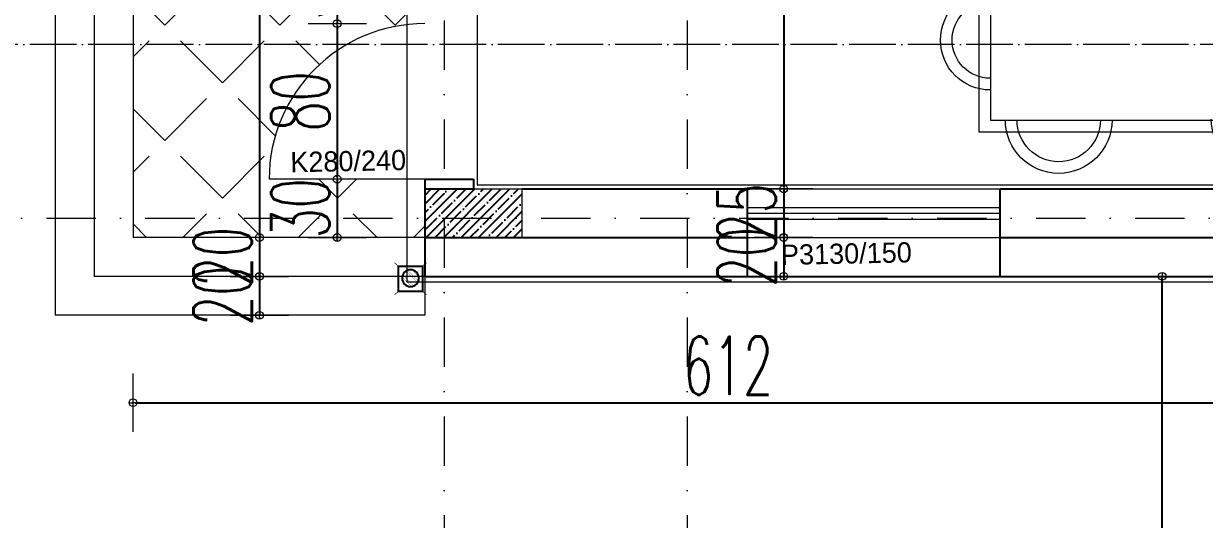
# Model space of a CAD drawing. Header units: millimetres. Extents: x -16104 to 67872, y -88009 to 12107.
# Drawn here: x 21594 to 22201, y 10345 to 10600 of the extents above; entities that cross this region are included whole.
import ezdxf

# ---------------------------------------------------------------- set-up
doc = ezdxf.new("R2010")
doc.units = ezdxf.units.MM
for name, pattern in [('ACAD_ISO04W100', [30, 24, -3, 0, -3]), ('ACAD_ISO07W100', [3, 0, -3]), ('DASHDOTX2', [50.8, 25.4, -12.7, 0, -12.7])]:
    doc.linetypes.add(name, pattern=pattern)
doc.layers.get('0').update_dxf_attribs({"color": 241})
for name, color, linetype, lineweight in [('AKS', 1, 'ACAD_ISO07W100', 5), ('akslar', 144, 'Continuous', 20), ('balkon', 6, 'Continuous', 5), ('duvar', 123, 'Continuous', 25), ('emsal&kolon', 1, 'Continuous', 5), ('kapı', 3, 'Continuous', 5), ('OLCU', 54, 'Continuous', 13), ('pencere', 5, 'Continuous', 5), ('POZ', 36, 'Continuous', 18), ('SıVA', 40, 'Continuous', 9), ('tefriş', 30, 'Continuous', 5), ('ÖLÇÜ', 252, 'Continuous', 20)]:
    doc.layers.add(name, color=color, linetype=linetype, lineweight=lineweight)
doc.styles.add('DIM', font='Txttw.shx', dxfattribs={"width": 0.6})
doc.styles.add('M2', font='stylu.ttf', dxfattribs={"height": 10})
doc.dimstyles.new('50', dxfattribs={"dimscale": 0, "dimtxt": 30, "dimasz": 1, "dimexe": 0, "dimexo": 2, "dimgap": 4, "dimtad": 1, "dimdec": 0, "dimzin": 0, "dimdsep": 46, "dimtxsty": 'DIM', "dimblk1": 'DOT', "dimblk2": 'DOT', "dimsah": 1, "dimcen": 1.5, "dimdle": 3, "dimse1": 1, "dimse2": 1, "dimclrd": 256, "dimclre": 9, "dimclrt": 256, "dimadec": 0, "dimazin": 0, "dimtfac": 0.24, "dimtdec": 0, "dimtix": 1, "dimtmove": 2, "dimatfit": 3, "dimldrblk": 'DOT', "dimfxl": 0, "dimtolj": 1, "dimtzin": 15, "dimarcsym": 0})

# ---------------------------------------------------------------- blocks, each defined once
blk = doc.blocks.new('rb')
at = {"layer": 'tefriş'}
for points in [[(1548.4, 487.07), (1595.5, 487.07), (1595.5, 394.92), (1548.4, 394.92)], [(1551.4, 484.07), (1592.5, 484.07), (1592.5, 397.92), (1551.4, 397.92)]]:
    blk.add_lwpolyline(points, close=True, dxfattribs=at)
for centre, radius, start, end in [((1571.95, 484.07), 12.83, 0, 180), ((1571.95, 484.07), 9.83, 0, 180), ((1551.4, 466.84), 14.18, 90, 270), ((1592.5, 466.49), 13.72, 270, 90), ((1551.4, 466.84), 11.18, 90, 270), ((1592.5, 466.49), 10.72, 270, 90), ((1551.4, 415.62), 14.18, 90, 270), ((1551.4, 415.62), 11.18, 90, 270), ((1592.29, 413.54), 13.72, 270, 90), ((1592.29, 413.54), 10.72, 270, 90), ((1571.95, 397.92), 13.83, 180, 0), ((1571.95, 397.92), 10.83, 180, 0)]:
    blk.add_arc(centre, radius, start, end, dxfattribs=at)
blk = doc.blocks.new('DOT')
for p, q in [((0, 15), (0, -15)), ((-2, 0), (0, 0)), ((2, 0), (0, 0))]:
    blk.add_line(p, q)
blk.add_circle((0, 0), 2)
blk = doc.blocks.new('*D4838')
at = {"layer": 'Defpoints', "color": 0, "transparency": 16777216}
for p in [(21714.82, 10984.73), (21714.82, 10490.04), (21714.82, 10490.04)]:
    blk.add_point(p, dxfattribs=at)
at = {"layer": 'OLCU', "lineweight": -2, "transparency": 16777216}
blk.add_line((21714.82, 10983.73), (21714.82, 10491.04), dxfattribs=at)
for p, rotation in [((21714.82, 10984.73), 90), ((21714.82, 10490.04), 270)]:
    blk.add_blockref('DOT', p, dxfattribs=dict(at, rotation=rotation))
at = {"layer": 'OLCU', "transparency": 16777216, "insert": (21695.82, 10737.39), "char_height": 30, "attachment_point": 5, "rotation": 90, "style": 'DIM'}
blk.add_mtext('\\A1;495', dxfattribs=at)
blk = doc.blocks.new('*D4839')
at = {"layer": 'Defpoints', "color": 0, "transparency": 16777216}
for p in [(21714.82, 10490.04), (21714.82, 10470.04), (21714.82, 10470.04)]:
    blk.add_point(p, dxfattribs=at)
at = {"layer": 'OLCU', "lineweight": -2, "transparency": 16777216}
for p, q in [((21714.82, 10491.04), (21714.82, 10492.04)), ((21714.82, 10490.04), (21714.82, 10470.04)), ((21714.82, 10469.04), (21714.82, 10468.04))]:
    blk.add_line(p, q, dxfattribs=at)
for p, rotation in [((21714.82, 10490.04), 270), ((21714.82, 10470.04), 90)]:
    blk.add_blockref('DOT', p, dxfattribs=dict(at, rotation=rotation))
at = {"layer": 'OLCU', "transparency": 16777216, "insert": (21695.82, 10480.04), "char_height": 30, "attachment_point": 5, "rotation": 90, "style": 'DIM'}
blk.add_mtext('\\A1;20', dxfattribs=at)
blk = doc.blocks.new('*D5153')
at = {"layer": 'Defpoints', "color": 0, "transparency": 16777216}
for p in [(21714.82, 10470.04), (21714.82, 10450.04), (21714.82, 10450.04)]:
    blk.add_point(p, dxfattribs=at)
at = {"layer": 'OLCU', "lineweight": -2, "transparency": 16777216}
for p, q in [((21714.82, 10471.04), (21714.82, 10472.04)), ((21714.82, 10470.04), (21714.82, 10450.04)), ((21714.82, 10449.04), (21714.82, 10448.04))]:
    blk.add_line(p, q, dxfattribs=at)
for p, rotation in [((21714.82, 10470.04), 270), ((21714.82, 10450.04), 90)]:
    blk.add_blockref('DOT', p, dxfattribs=dict(at, rotation=rotation))
at = {"layer": 'OLCU', "transparency": 16777216, "insert": (21695.82, 10460.04), "char_height": 30, "attachment_point": 5, "rotation": 90, "style": 'DIM'}
blk.add_mtext('\\A1;20', dxfattribs=at)
blk = doc.blocks.new('*D5156')
at = {"layer": 'Defpoints', "color": 0, "transparency": 16777216}
for p in [(21799.82, 10635.04), (21754.82, 10600.04), (21799.82, 10600.04)]:
    blk.add_point(p, dxfattribs=at)
at = {"layer": 'OLCU', "lineweight": -2, "transparency": 16777216}
for p, q in [((21754.82, 10636.04), (21754.82, 10637.04)), ((21754.82, 10635.04), (21754.82, 10600.04)), ((21754.82, 10599.04), (21754.82, 10598.04))]:
    blk.add_line(p, q, dxfattribs=at)
for p, rotation in [((21754.82, 10635.04), 270), ((21754.82, 10600.04), 90)]:
    blk.add_blockref('DOT', p, dxfattribs=dict(at, rotation=rotation))
at = {"layer": 'OLCU', "transparency": 16777216, "insert": (21735.82, 10617.54), "char_height": 30, "attachment_point": 5, "rotation": 90, "style": 'DIM'}
blk.add_mtext('\\A1;35', dxfattribs=at)
blk = doc.blocks.new('*D4842')
at = {"layer": 'Defpoints', "color": 0, "transparency": 16777216}
for p in [(21799.82, 10600.04), (21754.82, 10520.04), (21799.82, 10520.04)]:
    blk.add_point(p, dxfattribs=at)
at = {"layer": 'OLCU', "lineweight": -2, "transparency": 16777216}
blk.add_line((21754.82, 10599.04), (21754.82, 10521.04), dxfattribs=at)
for p, rotation in [((21754.82, 10600.04), 90), ((21754.82, 10520.04), 270)]:
    blk.add_blockref('DOT', p, dxfattribs=dict(at, rotation=rotation))
at = {"layer": 'OLCU', "transparency": 16777216, "insert": (21735.82, 10560.04), "char_height": 30, "attachment_point": 5, "rotation": 90, "style": 'DIM'}
blk.add_mtext('\\A1;80', dxfattribs=at)
blk = doc.blocks.new('*D4843')
at = {"layer": 'Defpoints', "color": 0, "transparency": 16777216}
for p in [(21754.82, 10520.04), (21754.82, 10490.04), (21754.82, 10490.04)]:
    blk.add_point(p, dxfattribs=at)
at = {"layer": 'OLCU', "lineweight": -2, "transparency": 16777216}
for p, q in [((21754.82, 10521.04), (21754.82, 10522.04)), ((21754.82, 10520.04), (21754.82, 10490.04)), ((21754.82, 10489.04), (21754.82, 10488.04))]:
    blk.add_line(p, q, dxfattribs=at)
for p, rotation in [((21754.82, 10520.04), 270), ((21754.82, 10490.04), 90)]:
    blk.add_blockref('DOT', p, dxfattribs=dict(at, rotation=rotation))
at = {"layer": 'OLCU', "transparency": 16777216, "insert": (21735.82, 10505.04), "char_height": 30, "attachment_point": 5, "rotation": 90, "style": 'DIM'}
blk.add_mtext('\\A1;30', dxfattribs=at)
blk = doc.blocks.new('*D4852')
at = {"layer": 'Defpoints', "color": 0, "transparency": 16777216}
for p in [(21984.46, 10999.73), (21984.46, 10515.04), (21984.46, 10515.04)]:
    blk.add_point(p, dxfattribs=at)
at = {"layer": 'OLCU', "lineweight": -2, "transparency": 16777216}
blk.add_line((21984.46, 10998.73), (21984.46, 10516.04), dxfattribs=at)
for p, rotation in [((21984.46, 10999.73), 90), ((21984.46, 10515.04), 270)]:
    blk.add_blockref('DOT', p, dxfattribs=dict(at, rotation=rotation))
at = {"layer": 'OLCU', "transparency": 16777216, "insert": (21965.46, 10757.39), "char_height": 30, "attachment_point": 5, "rotation": 90, "style": 'DIM'}
blk.add_mtext('\\A1;485', dxfattribs=at)
blk = doc.blocks.new('*D4853')
at = {"layer": 'Defpoints', "color": 0, "transparency": 16777216}
for p in [(21984.46, 10515.04), (21984.46, 10490.04), (21984.46, 10490.04)]:
    blk.add_point(p, dxfattribs=at)
at = {"layer": 'OLCU', "lineweight": -2, "transparency": 16777216}
for p, q in [((21984.46, 10516.04), (21984.46, 10517.04)), ((21984.46, 10515.04), (21984.46, 10490.04)), ((21984.46, 10489.04), (21984.46, 10488.04))]:
    blk.add_line(p, q, dxfattribs=at)
for p, rotation in [((21984.46, 10515.04), 270), ((21984.46, 10490.04), 90)]:
    blk.add_blockref('DOT', p, dxfattribs=dict(at, rotation=rotation))
at = {"layer": 'OLCU', "transparency": 16777216, "insert": (21965.46, 10502.54), "char_height": 30, "attachment_point": 5, "rotation": 90, "style": 'DIM'}
blk.add_mtext('\\A1;25', dxfattribs=at)
blk = doc.blocks.new('*D4871')
at = {"layer": 'Defpoints', "color": 0, "transparency": 16777216}
for p in [(21984.46, 10490.04), (21984.46, 10470.04), (21984.46, 10470.04)]:
    blk.add_point(p, dxfattribs=at)
at = {"layer": 'OLCU', "lineweight": -2, "transparency": 16777216}
for p, q in [((21984.46, 10491.04), (21984.46, 10492.04)), ((21984.46, 10490.04), (21984.46, 10470.04)), ((21984.46, 10469.04), (21984.46, 10468.04))]:
    blk.add_line(p, q, dxfattribs=at)
for p, rotation in [((21984.46, 10490.04), 270), ((21984.46, 10470.04), 90)]:
    blk.add_blockref('DOT', p, dxfattribs=dict(at, rotation=rotation))
at = {"layer": 'OLCU', "transparency": 16777216, "insert": (21965.46, 10480.04), "char_height": 30, "attachment_point": 5, "rotation": 90, "style": 'DIM'}
blk.add_mtext('\\A1;20', dxfattribs=at)
blk = doc.blocks.new('A$C412C2498')
at = {"color": 5, "const_width": 0.6}
for points in [[(3.64, 24.29), (0.19, 27)], [(23.8, 24.29), (27.26, 27)], [(3.64, 2.95), (0.19, 0.24)], [(23.8, 2.95), (27.26, 0.24)]]:
    blk.add_lwpolyline(points, dxfattribs=at)
at = {"color": 5}
blk.add_lwpolyline([(23.8, 24.29), (3.64, 24.29), (3.64, 2.95), (23.8, 2.95)], close=True, dxfattribs=at)
at = {"const_width": 0.1}
for points in [[(6.68, 12.23), (14.63, 20.17)], [(6.76, 14.48), (12.37, 20.1)], [(7.15, 10.44), (16.41, 19.71)], [(7.89, 9.07), (17.79, 18.97)], [(8.8, 8), (18.86, 18.06)], [(9.96, 7.09), (19.77, 16.9)], [(11.26, 6.45), (20.41, 15.6)], [(13.03, 6.04), (20.82, 13.83)], [(14.77, 6.07), (20.78, 12.09)], [(17.41, 7.02), (19.84, 9.45)]]:
    blk.add_lwpolyline(points, dxfattribs=at)
blk.add_circle((13.74, 13.11), 7.12)
blk = doc.blocks.new('A$C5E2C1EC0')
at = {"xscale": 0.6105719971092185, "yscale": 0.6105719971092185, "zscale": 0.6105719971092185}
blk.add_blockref('A$C412C2498', (0, 0), dxfattribs=at)
blk = doc.blocks.new('*D5131')
at = {"layer": 'Defpoints', "color": 0, "transparency": 16777216}
for p in [(21649.82, 10490.04), (22261.82, 10470.04), (22261.82, 10405.04)]:
    blk.add_point(p, dxfattribs=at)
at = {"layer": 'OLCU', "lineweight": -2, "transparency": 16777216}
blk.add_line((21650.82, 10405.04), (22260.82, 10405.04), dxfattribs=at)
at = {"layer": 'OLCU', "lineweight": -2, "transparency": 16777216, "rotation": 180}
blk.add_blockref('DOT', (21649.82, 10405.04), dxfattribs=at)
at = {"layer": 'OLCU', "lineweight": -2, "transparency": 16777216}
blk.add_blockref('DOT', (22261.82, 10405.04), dxfattribs=at)
at = {"layer": 'OLCU', "transparency": 16777216, "insert": (21955.82, 10424.04), "char_height": 30, "attachment_point": 5, "style": 'DIM'}
blk.add_mtext('\\A1;612', dxfattribs=at)
blk = doc.blocks.new('*D5134')
at = {"layer": 'Defpoints', "color": 0, "transparency": 16777216}
for p in [(22179.11, 10470.04), (22281.82, 10470.04), (22281.82, 9465.54)]:
    blk.add_point(p, dxfattribs=at)
at = {"layer": 'OLCU', "lineweight": -2, "transparency": 16777216}
blk.add_line((22179.11, 9466.54), (22179.11, 10469.04), dxfattribs=at)
for p, rotation in [((22179.11, 10470.04), 90), ((22179.11, 9465.54), 270)]:
    blk.add_blockref('DOT', p, dxfattribs=dict(at, rotation=rotation))
at = {"layer": 'OLCU', "transparency": 16777216, "insert": (22160.11, 9967.79), "char_height": 30, "attachment_point": 5, "rotation": 90, "style": 'DIM'}
blk.add_mtext('\\A1;1005', dxfattribs=at)

msp = doc.modelspace()

# ---------------------------------------------------------------- hatches: boundary and pattern name
h = msp.add_hatch()
h.set_pattern_fill('ANSI35,_O', color=256)
h.set_pattern_definition([(45, (10807.666, 0), (-4.490128, 4.490128), []), (45, (10812.156, 0), (-4.490128, 4.490128), [7.9375, -1.5875, 0, -1.5875])])
h.paths.add_polyline_path([(21809.8, 10515.04), (21799.82, 10515.04), (21799.82, 10500.04), (21809.8, 10500.04)])
h.paths.add_polyline_path([(21849.82, 10515.04), (21809.8, 10515.04), (21809.8, 10500.04), (21849.82, 10500.04)])
h.paths.add_polyline_path([(21849.82, 10500.04), (21809.8, 10500.04), (21809.8, 10490.04), (21849.82, 10490.04)])
h.paths.add_polyline_path([(21809.8, 10500.04), (21799.82, 10500.04), (21799.82, 10490.04), (21809.8, 10490.04)])
at = {"layer": 'ÖLÇÜ'}
h = msp.add_hatch(dxfattribs=at)
h.set_pattern_fill('ANGLE,_O', color=256, scale=6, angle=45)
h.set_pattern_definition([(45, (7204.273, 17059.605), (-29.63485, 29.63485), [30.48, -11.43]), (135, (7204.273, 17059.605), (-29.63485, -29.63485), [30.48, -11.43])])
h.paths.add_polyline_path([(21714.82, 10984.73), (21649.82, 10984.73), (21649.82, 10959.73), (21718.82, 10959.73, -0.079624)])
h.paths.add_polyline_path([(21718.82, 10959.73), (21649.82, 10959.73), (21649.82, 10780.04), (21799.82, 10780.04), (21799.82, 10959.73), (21794.82, 10959.73), (21794.82, 10904.73, -0.323907)])
h.paths.add_polyline_path([(21799.82, 10635.04), (21799.82, 10765.04), (21799.82, 10780.04), (21649.82, 10780.04), (21649.82, 10589.37), (21759.88, 10589.37, -0.131404), (21799.82, 10600.04)])
h.paths.add_polyline_path([(21759.88, 10589.37), (21649.82, 10589.37), (21649.82, 10500.04), (21799.82, 10500.04), (21799.82, 10515.04), (21799.82, 10520.04), (21719.82, 10520.04, -0.268211)])
h.paths.add_polyline_path([(21799.82, 10500.04), (21649.82, 10500.04), (21649.82, 10490.04), (21799.82, 10490.04)])
h.paths.add_polyline_path([(21797.77, 10923.74), (21796.69, 10985.68), (21783.02, 10985.44), (21784.1, 10923.5)], flags=9)
h.paths.add_polyline_path([(21650.15, 10807.74), (21738, 10807.74), (21738, 10777.95), (21650.15, 10777.95)], flags=9)
h.paths.add_polyline_path([(21650.8, 10835.97), (21754.94, 10835.97), (21754.94, 10809.11), (21650.8, 10809.11)], flags=24)
h.paths.add_polyline_path([(21800.32, 10650.73), (21800.58, 10741.22), (21782.81, 10741.27), (21782.55, 10650.78)], flags=9)
h.paths.add_polyline_path([(21713.32, 10537.97), (21713.32, 10582.12), (21758.32, 10582.12), (21758.32, 10537.97)], flags=24)
h.paths.add_polyline_path([(21713.32, 10482.97), (21713.32, 10527.12), (21758.32, 10527.12), (21758.32, 10482.97)], flags=9)
h.paths.add_polyline_path([(21673.32, 10457.97), (21673.32, 10502.12), (21718.32, 10502.12), (21718.32, 10457.97)], flags=9)

# ---------------------------------------------------------------- linework, layer by layer
at = {"layer": 'AKS', "color": 1, "linetype": 'ACAD_ISO04W100'}
msp.add_line((24119, 10589.37), (21510.64, 10589.37), dxfattribs=at)
at = {"layer": 'akslar', "linetype": 'DASHDOTX2'}
for p, q in [((21809.8, 11925.04), (21809.8, 9115.54)), ((21934.82, 11925.04), (21934.82, 9115.54)), ((21299.82, 10500.04), (24349.82, 10500.04))]:
    msp.add_line(p, q, dxfattribs=at)
at = {"layer": 'balkon'}
for p, q in [((21609.82, 10984.73), (21609.82, 10450.04)), ((21629.82, 10984.73), (21629.82, 10470.04)), ((21649.82, 10984.73), (21649.82, 10490.04)), ((21799.82, 10490.04), (21649.82, 10490.04)), ((21799.82, 10470.04), (21629.82, 10470.04)), ((21799.82, 10470.04), (21799.82, 10450.04)), ((21799.82, 10450.04), (21609.82, 10450.04))]:
    msp.add_line(p, q, dxfattribs=at)
at = {"layer": 'duvar'}
for p, q in [((21799.82, 10520.04), (21799.82, 10470.04)), ((21799.82, 10520.04), (21824.82, 10520.04)), ((21824.82, 10520.04), (21824.82, 10515.04)), ((21799.82, 10515.04), (21824.82, 10515.04)), ((21849.82, 10515.04), (21965.82, 10515.04)), ((21965.82, 10470.04), (21965.82, 10515.04)), ((22095.82, 10515.04), (22424.82, 10515.04)), ((22095.82, 10470.04), (22095.82, 10515.04)), ((21799.82, 10490.04), (21965.82, 10490.04)), ((22095.82, 10490.04), (22281.82, 10490.04)), ((21799.82, 10470.04), (21965.82, 10470.04)), ((21965.82, 10470.04), (22095.82, 10470.04)), ((22095.82, 10470.04), (22261.82, 10470.04))]:
    msp.add_line(p, q, dxfattribs=at)
at = {"layer": 'emsal&kolon'}
msp.add_lwpolyline([(21799.82, 10490.04), (21799.82, 10515.04), (21849.82, 10515.04), (21849.82, 10490.04), (21799.82, 10490.04)], dxfattribs=at)
at = {"layer": 'kapı'}
msp.add_line((21799.82, 10520.04), (21719.82, 10520.04), dxfattribs=at)
msp.add_arc((21799.82, 10520.04), 80, 90, 180, dxfattribs=at)
at = {"layer": 'OLCU'}
msp.add_line((22095.82, 10470.04), (22095.82, 10470.04), dxfattribs=at)
at = {"layer": 'pencere'}
for p, q in [((21965.82, 10515.04), (22095.82, 10515.04)), ((21965.82, 10505.54), (22095.82, 10505.54)), ((21965.82, 10502.54), (22095.82, 10502.54)), ((21965.82, 10499.54), (22095.82, 10499.54)), ((21965.82, 10490.04), (22095.82, 10490.04))]:
    msp.add_line(p, q, dxfattribs=at)
at = {"layer": 'SıVA'}
for points in [[(23389.82, 10217.04), (23389.82, 9702.54), (23254.82, 9702.54), (23254.82, 9442.54), (22472.82, 9442.54), (22472.82, 9612.54), (22252.82, 9612.54), (22252.82, 10467.04), (21790.82, 10467.04), (21790.82, 10981.73), (21620.82, 10981.73), (21620.82, 11434.04), (21910.82, 11434.04), (21910.82, 11604.04), (23732.82, 11604.04), (23732.82, 11434.04), (24022.82, 11434.04), (24022.82, 10981.73), (23852.82, 10981.73), (23852.82, 10487.04), (23692.82, 10487.04), (23692.82, 10217.04)], [(21826.82, 10517.04), (22422.82, 10517.04), (22422.82, 10542.04), (22427.82, 10542.04), (22427.82, 10758.04), (22422.82, 10758.04), (22422.82, 10812.04), (22427.82, 10812.04), (22427.82, 10997.73), (22334.82, 10997.73), (21851.82, 10997.73), (21851.82, 10982.73), (21826.82, 10982.73), (21826.82, 10600.04)]]:
    msp.add_lwpolyline(points, close=True, dxfattribs=at)

# ---------------------------------------------------------------- block references
at = {"ltscale": 50, "xscale": -1, "rotation": 180}
msp.add_blockref('A$C5E2C1EC0', (21784.12, 10477.13), dxfattribs=at)
at = {"layer": 'pencere', "xscale": -2, "yscale": 2, "zscale": 2, "rotation": 90}
msp.add_blockref('rb', (23058.86, 13735.46), dxfattribs=at)

# ---------------------------------------------------------------- texts
at = {"layer": 'POZ', "style": 'M2', "flags": 4}
for tag, p in [('K280/240', (21730.8, 10523.55)), ('P3130/150', (21983.14, 10475.91))]:
    msp.add_attdef(tag, p, 'K1 80/210', height=10.4, rotation=1.13919, dxfattribs=at)

# ---------------------------------------------------------------- dimensions: what is measured, and where the dimension line sits
at = {"layer": 'OLCU'}
for base, p1, p2, text, picture, middle in [((21984.46, 10515.04), (21984.46, 10999.73), (21984.46, 10515.04), '485', '*D4852', (21965.46, 10757.39)), ((21714.82, 10490.04), (21714.82, 10984.73), (21714.82, 10490.04), '495', '*D4838', (21695.82, 10737.39))]:
    dim = msp.add_linear_dim(base=base, p1=p1, p2=p2, angle=90, text=text, dimstyle='50', override={"dimscale": 1}, dxfattribs=at)
    dim.commit()
    dim.dimension.update_dxf_attribs({"geometry": picture, "text_midpoint": middle})
for base, p1, p2, picture, middle in [((21754.82, 10600.04), (21799.82, 10635.04), (21799.82, 10600.04), '*D5156', (21735.82, 10617.54)), ((21754.82, 10520.04), (21799.82, 10600.04), (21799.82, 10520.04), '*D4842', (21735.82, 10560.04)), ((21754.82, 10490.04), (21754.82, 10520.04), (21754.82, 10490.04), '*D4843', (21735.82, 10505.04)), ((21984.46, 10490.04), (21984.46, 10515.04), (21984.46, 10490.04), '*D4853', (21965.46, 10502.54)), ((21714.82, 10470.04), (21714.82, 10490.04), (21714.82, 10470.04), '*D4839', (21695.82, 10480.04)), ((21984.46, 10470.04), (21984.46, 10490.04), (21984.46, 10470.04), '*D4871', (21965.46, 10480.04)), ((21714.82, 10450.04), (21714.82, 10470.04), (21714.82, 10450.04), '*D5153', (21695.82, 10460.04))]:
    dim = msp.add_linear_dim(base=base, p1=p1, p2=p2, angle=90, dimstyle='50', override={"dimscale": 1}, dxfattribs=at)
    dim.commit()
    dim.dimension.update_dxf_attribs({"geometry": picture, "text_midpoint": middle})
dim = msp.add_linear_dim(base=(22261.82, 10405.04), p1=(21649.82, 10490.04), p2=(22261.82, 10470.04), dimstyle='50', override={"dimscale": 1}, dxfattribs=at)
dim.commit()
dim.dimension.update_dxf_attribs({"geometry": '*D5131', "text_midpoint": (21955.82, 10424.04)})
dim = msp.add_aligned_dim(p1=(22281.81697263, 9465.54463968), p2=(22281.81697263, 10470.04463968), distance=102.70769654, dimstyle='50', override={"dimscale": 1}, dxfattribs=at)
dim.commit()
dim.dimension.update_dxf_attribs({"geometry": '*D5134', "text_midpoint": (22160.10927609, 9967.79463968)})

doc.saveas('drawing.dxf')
